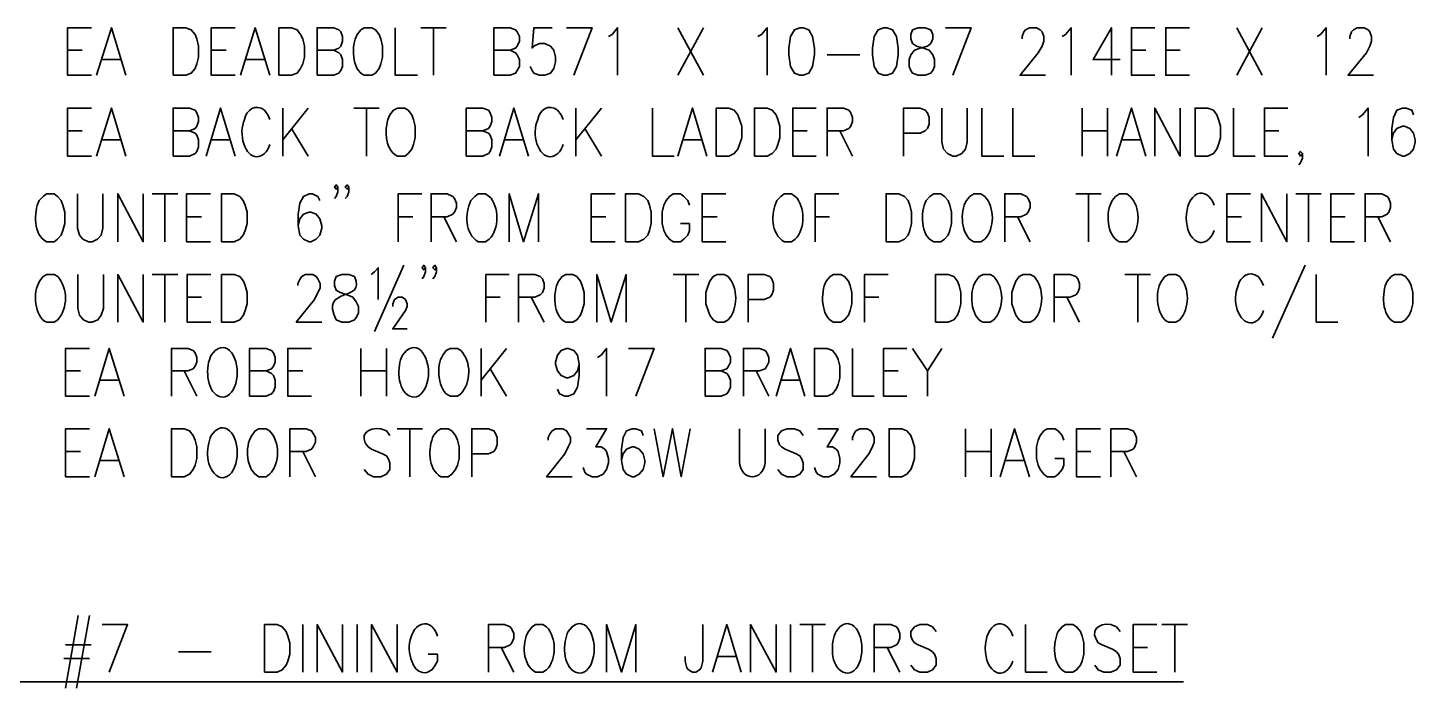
# Model space of a CAD drawing. Header units: inches. Extents: x 5 to 516, y -193 to 129.
# Drawn here: x 186.9 to 197.78, y -100.31 to -95.12 of the extents above; entities that cross this region are included whole.
import ezdxf

# ---------------------------------------------------------------- set-up
doc = ezdxf.new("R2010")
doc.units = ezdxf.units.IN
doc.header["$MEASUREMENT"] = 0
doc.layers.add('PDF3_Geometry', color=7, linetype='Continuous')

msp = doc.modelspace()

# ---------------------------------------------------------------- linework, layer by layer
at = {"layer": 'PDF3_Geometry', "lineweight": 35}
for points in [[(187.3966188, -95.496064), (187.2099641, -95.496064), (187.2099641, -95.1227546), (187.3966188, -95.1227546)], [(187.4366138, -95.496064), (187.553273, -95.1227546), (187.666599, -95.496064)], [(188.5232081, -95.496064), (188.3365534, -95.496064), (188.3365534, -95.1227546), (188.5232081, -95.1227546)], [(188.5665395, -95.496064), (188.6798655, -95.1227546), (188.7965247, -95.496064)], [(189.1665037, -95.496064), (189.1665037, -95.1227546), (189.2964954, -95.1227546), (189.3364928, -95.1394202), (189.3531584, -95.1560858), (189.3664909, -95.1927501), (189.3664909, -95.2294144), (189.3531584, -95.2660788), (189.3364928, -95.2827444), (189.2964954, -95.29941), (189.1665037, -95.29941)], [(189.5364751, -95.4960623), (189.5964712, -95.4960623), (189.6231362, -95.4793967), (189.6531343, -95.4427323), (189.6664668, -95.406068), (189.6797992, -95.3527381), (189.6797992, -95.266077), (189.6664668, -95.209414), (189.6531343, -95.1760828), (189.6231362, -95.1394185), (189.5964712, -95.1227529), (189.5364751, -95.1227529), (189.5098101, -95.1394185), (189.4798121, -95.1760828)], [(189.7797999, -95.1227529), (189.7797999, -95.4960623), (189.9531221, -95.4960623)], [(189.9797857, -95.1227529), (190.1797729, -95.1227529)], [(190.0797752, -95.1227529), (190.0797752, -95.4960623)], [(190.5530793, -95.496064), (190.5530793, -95.1227546), (190.6797378, -95.1227546), (190.7230684, -95.1394202), (190.7364009, -95.1560858), (190.7530665, -95.1927501), (190.7530665, -95.2294144), (190.7364009, -95.2660788), (190.7230684, -95.2827444), (190.6797378, -95.29941), (190.5530793, -95.29941)], [(191.0097151, -95.1227529), (190.8663909, -95.1227529), (190.8530584, -95.2827426), (190.8663909, -95.266077), (190.9097215, -95.2460783), (190.953052, -95.2460783), (190.9963826, -95.266077), (191.0230475, -95.2994082), (191.03638, -95.3527381), (191.03638, -95.3894024), (191.0230475, -95.4427323), (190.9963826, -95.4793967), (190.953052, -95.4960623), (190.9097215, -95.4960623), (190.8663909, -95.4793967), (190.8530584, -95.4593979), (190.8363928, -95.4260667)], [(191.1797074, -95.496064), (191.3230316, -95.1227546), (191.1230444, -95.1227546)], [(191.4530189, -95.1927489), (191.4796838, -95.1760833), (191.5230144, -95.1227534), (191.5230144, -95.4960628)], [(191.996319, -95.1227529), (192.1963062, -95.4960623)], [(192.1963116, -95.1227529), (191.9963244, -95.4960623)], [(192.6229471, -95.1927489), (192.6529452, -95.1760833), (192.6962758, -95.1227534), (192.6962758, -95.4960628)], [(194.1528512, -95.496064), (194.2961754, -95.1227546), (194.0961882, -95.1227546)], [(194.6961513, -95.2094138), (194.6961513, -95.1927482), (194.7094838, -95.1560839), (194.7228163, -95.1394183), (194.7528144, -95.1227527), (194.8094774, -95.1227527), (194.8361424, -95.1394183), (194.852808, -95.1560839), (194.8661404, -95.1927482), (194.8661404, -95.2294126), (194.852808, -95.2660769), (194.8228099, -95.3194068), (194.6794857, -95.4960621), (194.8794729, -95.4960621)], [(195.0094586, -95.1927489), (195.0361236, -95.1760833), (195.0794541, -95.1227534), (195.0794541, -95.4960628)], [(195.3961051, -95.4960623), (195.3961051, -95.1227529), (195.252781, -95.3727368), (195.4661006, -95.3727368)], [(195.7360803, -95.496064), (195.5527587, -95.496064), (195.5527587, -95.1227546), (195.7360803, -95.1227546)], [(196.0093953, -95.496064), (195.8227406, -95.496064), (195.8227406, -95.1227546), (196.0093953, -95.1227546)], [(196.5793585, -95.1227529), (196.3793713, -95.4960623)], [(196.3793727, -95.1227529), (196.5793599, -95.4960623)], [(197.0093304, -95.1927489), (197.0359954, -95.1760833), (197.0793259, -95.1227534), (197.0793259, -95.4960628)], [(197.2659803, -95.2094138), (197.2659803, -95.1927482), (197.2793128, -95.1560839), (197.2959784, -95.1394183), (197.3226434, -95.1227527), (197.3793064, -95.1227527), (197.4093045, -95.1394183), (197.422637, -95.1560839), (197.4359694, -95.1927482), (197.4359694, -95.2294126), (197.422637, -95.2660769), (197.395972, -95.3194068), (197.2526479, -95.4960621), (197.452635, -95.4960621)], [(187.2099641, -95.2994078), (187.3232902, -95.2994078)], [(188.3365534, -95.2994078), (188.4532126, -95.2994078)], [(189.2964935, -95.2994078), (189.3364909, -95.3194065), (189.3531565, -95.3360721), (189.366489, -95.3727364), (189.366489, -95.4260663), (189.3531565, -95.4593975), (189.3364909, -95.4793963), (189.2964935, -95.4960619), (189.1665018, -95.4960619)], [(190.6797395, -95.2994078), (190.72307, -95.3194065), (190.7364025, -95.3360721), (190.7530681, -95.3727364), (190.7530681, -95.4260663), (190.7364025, -95.4593975), (190.72307, -95.4793963), (190.6797395, -95.4960619), (190.5530809, -95.4960619)], [(195.5527587, -95.2994078), (195.6660848, -95.2994078)], [(195.8227406, -95.2994078), (195.9360667, -95.2994078)], [(187.479946, -95.3727368), (187.6232701, -95.3727368)], [(188.6098716, -95.3727368), (188.7531958, -95.3727368)], [(193.1662473, -95.336074), (193.4228975, -95.336074)], [(187.3966188, -96.1293547), (187.2099641, -96.1293547), (187.2099641, -95.7527122), (187.3966188, -95.7527122)], [(187.4366138, -96.1293547), (187.553273, -95.7527122), (187.666599, -96.1293547)], [(188.0365713, -96.1293547), (188.0365713, -95.7527122), (188.1665629, -95.7527122), (188.2098935, -95.7693778), (188.223226, -95.7893765), (188.2365584, -95.8260408), (188.2365584, -95.859372), (188.223226, -95.8960363), (188.2098935, -95.9127019), (188.1665629, -95.9327007), (188.0365713, -95.9327007)], [(188.2965576, -96.1293547), (188.4098836, -95.7527122), (188.5232097, -96.1293547)], [(189.0965076, -95.752714), (188.8965205, -96.0026979)], [(188.8965218, -95.752714), (188.8965218, -96.1293565)], [(189.4531471, -95.752714), (189.6531343, -95.752714)], [(189.5531434, -95.752714), (189.5531434, -96.1293565)], [(189.7964614, -96.1293565), (189.8531244, -96.1293565), (189.8797894, -96.1093578), (189.9097875, -96.0760266), (189.92312, -96.0393622), (189.9364524, -95.9860323), (189.9364524, -95.8960381), (189.92312, -95.8427082), (189.9097875, -95.8060439), (189.8797894, -95.7693796), (189.8531244, -95.752714), (189.7964614, -95.752714), (189.7664633, -95.7693796), (189.7364653, -95.8060439)], [(190.3364252, -96.1293547), (190.3364252, -95.7527122), (190.4664168, -95.7527122), (190.5097474, -95.7693778), (190.5230799, -95.7893765), (190.5364123, -95.8260408), (190.5364123, -95.859372), (190.5230799, -95.8960363), (190.5097474, -95.9127019), (190.4664168, -95.9327007), (190.3364252, -95.9327007)], [(190.5964115, -96.1293547), (190.7097375, -95.7527122), (190.8230636, -96.1293547)], [(191.3963615, -95.752714), (191.1963744, -96.0026979)], [(191.1963757, -95.752714), (191.1963757, -96.1293565)], [(191.7963332, -95.752714), (191.7963332, -96.1293565), (191.9663223, -96.1293565)], [(191.996319, -96.1293547), (192.1096451, -95.7527122), (192.2229711, -96.1293547)], [(193.079587, -96.1293547), (192.8962654, -96.1293547), (192.8962654, -95.7527122), (193.079587, -95.7527122)], [(193.1662473, -96.1293547), (193.1662473, -95.7527122), (193.2962389, -95.7527122), (193.3362364, -95.7693778), (193.352902, -95.7893765), (193.3662344, -95.8260408), (193.3662344, -95.859372), (193.352902, -95.8960363), (193.3362364, -95.9127019), (193.2962389, -95.9327007), (193.1662473, -95.9327007)], [(193.7662047, -96.1293547), (193.7662047, -95.7527122), (193.8961964, -95.7527122), (193.9361938, -95.7693778), (193.9528594, -95.7893765), (193.9661919, -95.8260408), (193.9661919, -95.8793707), (193.9528594, -95.9127019), (193.9361938, -95.9327007), (193.8961964, -95.9493663), (193.7662047, -95.9493663)], [(194.0661868, -95.752714), (194.0661868, -96.0193635), (194.0795193, -96.0760266), (194.1095174, -96.1093578), (194.152848, -96.1293565), (194.1795129, -96.1293565), (194.2228435, -96.1093578), (194.2528415, -96.0760266), (194.266174, -96.0193635), (194.266174, -95.752714)], [(194.3795009, -95.752714), (194.3795009, -96.1293565), (194.5528231, -96.1293565)], [(194.6228189, -95.752714), (194.6228189, -96.1293565), (194.7961411, -96.1293565)], [(195.166119, -95.752714), (195.166119, -96.1293565)], [(195.3661049, -95.752714), (195.3661049, -96.1293565)], [(195.4361009, -96.1293547), (195.5527601, -95.7527122), (195.6660862, -96.1293547)], [(195.736083, -96.1293547), (195.736083, -95.7527122), (195.9360702, -96.1293547), (195.9360702, -95.7527122)], [(196.3527088, -95.752714), (196.3527088, -96.1293565), (196.5226979, -96.1293565)], [(196.7793484, -96.1293547), (196.5960268, -96.1293547), (196.5960268, -95.7527122), (196.7793484, -95.7527122)], [(197.3359764, -95.8260396), (197.3659745, -95.8060409), (197.409305, -95.752711), (197.409305, -96.1293535)], [(197.7659483, -95.8060417), (197.7526158, -95.7693774), (197.7092853, -95.7527118), (197.6792872, -95.7527118), (197.6359566, -95.7693774), (197.6092917, -95.8260404), (197.5959592, -95.9127015), (197.5959592, -96.0026958), (197.6092917, -96.0760244), (197.6359566, -96.1093556), (197.6792872, -96.1293543), (197.6959528, -96.1293543), (197.7359502, -96.1093556), (197.7659483, -96.0760244), (197.7792808, -96.0193614), (197.7792808, -96.0026958), (197.7659483, -95.9493658), (197.7359502, -95.9127015), (197.6959528, -95.8960359), (197.6792872, -95.8960359), (197.6359566, -95.9127015), (197.6092917, -95.9493658), (197.5959592, -96.0026958)], [(188.7965255, -95.8427079), (188.7798599, -95.8060436), (188.753195, -95.7693793)], [(191.0963794, -95.8427079), (191.0797138, -95.8060436), (191.0530489, -95.7693793)], [(187.2099641, -95.9327019), (187.3232902, -95.9327019)], [(188.1665678, -95.9327019), (188.2098984, -95.9493675), (188.2232308, -95.9660331), (188.2365633, -96.0026974), (188.2365633, -96.0560273), (188.2232308, -96.0926916), (188.2098984, -96.1093572), (188.1665678, -96.1293559), (188.0365761, -96.1293559)], [(188.9665111, -95.912704), (189.0965028, -96.1293568)], [(190.4664149, -95.9327019), (190.5097455, -95.9493675), (190.523078, -95.9660331), (190.5364104, -96.0026974), (190.5364104, -96.0560273), (190.523078, -96.0926916), (190.5097455, -96.1093572), (190.4664149, -96.1293559), (190.3364233, -96.1293559)], [(191.266365, -95.912704), (191.3963567, -96.1293568)], [(192.8962654, -95.9327019), (193.0095914, -95.9327019)], [(193.2662368, -95.9327019), (193.3662304, -96.1293559)], [(195.166119, -95.9327019), (195.3661062, -95.9327019)], [(196.5960268, -95.9327019), (196.7093529, -95.9327019)], [(187.479946, -96.0026979), (187.6232701, -96.0026979)], [(188.3365534, -96.0026979), (188.4798775, -96.0026979)], [(190.6364073, -96.0026979), (190.7797314, -96.0026979)], [(192.0363148, -96.0026979), (192.179639, -96.0026979)], [(195.4794331, -96.0026979), (195.6227572, -96.0026979)], [(196.8960089, -96.1093568), (196.8793433, -96.1293555), (196.8660109, -96.1093568), (196.8793433, -96.0926912), (196.8960089, -96.1093568), (196.8960089, -96.1460211), (196.8793433, -96.1826854), (196.8660109, -96.199351)], [(189.3298233, -96.3726727), (189.3164908, -96.3893383), (189.3031583, -96.3726727), (189.3164908, -96.3560071), (189.3298233, -96.3726727), (189.3298233, -96.409337), (189.3164908, -96.4460014), (189.3031583, -96.462667)], [(189.4164877, -96.3726727), (189.4031552, -96.3893383), (189.3864896, -96.3726727), (189.4031552, -96.3560071), (189.4164877, -96.3726727), (189.4164877, -96.409337), (189.4031552, -96.4460014), (189.3864896, -96.462667)], [(187.0433081, -96.8026464), (187.1033043, -96.8026464), (187.1299692, -96.7826477), (187.1599673, -96.7493165), (187.1732998, -96.7126521), (187.1866323, -96.6593222), (187.1866323, -96.569328), (187.1732998, -96.5159981), (187.1599673, -96.4793338), (187.1299692, -96.4460026), (187.1033043, -96.4260039), (187.0433081, -96.4260039), (187.0166432, -96.4460026), (186.9866451, -96.4793338)], [(187.2866193, -96.4260039), (187.2866193, -96.6959865), (187.3032849, -96.7493165), (187.3299499, -96.7826477), (187.3732805, -96.8026464), (187.4032785, -96.8026464), (187.443276, -96.7826477), (187.473274, -96.7493165), (187.4866065, -96.6959865), (187.4866065, -96.4260039)], [(187.6032698, -96.8026446), (187.6032698, -96.4260021), (187.803257, -96.8026446), (187.803257, -96.4260021)], [(187.8732517, -96.4260039), (188.0732388, -96.4260039)], [(187.973248, -96.4260039), (187.973248, -96.8026464)], [(188.3298882, -96.8026446), (188.1432335, -96.8026446), (188.1432335, -96.4260021), (188.3298882, -96.4260021)], [(189.1865016, -96.4793316), (189.1731691, -96.4460004), (189.1298386, -96.4260017), (189.1031736, -96.4260017), (189.0598431, -96.4460004), (189.029845, -96.4993303), (189.0165125, -96.5859914), (189.0165125, -96.6759857), (189.029845, -96.7493143), (189.0598431, -96.7826455), (189.1031736, -96.8026442), (189.1165061, -96.8026442), (189.1598366, -96.7826455), (189.1865016, -96.7493143), (189.2031672, -96.6959844), (189.2031672, -96.6759857), (189.1865016, -96.6226557), (189.1598366, -96.5859914), (189.1165061, -96.5693258), (189.1031736, -96.5693258), (189.0598431, -96.5859914), (189.029845, -96.6226557), (189.0165125, -96.6759857)], [(189.8031274, -96.8026446), (189.8031274, -96.4260021), (189.986449, -96.4260021)], [(190.0597773, -96.8026446), (190.0597773, -96.4260021), (190.1864359, -96.4260021), (190.2297664, -96.4460008), (190.2430989, -96.4626664), (190.2597645, -96.4993307), (190.2597645, -96.5326619), (190.2430989, -96.5693262), (190.2297664, -96.5859918), (190.1864359, -96.6059906), (190.0597773, -96.6059906)], [(190.5164166, -96.4460026), (190.4864185, -96.4260039), (190.4297555, -96.4260039), (190.4030905, -96.4460026), (190.3730925, -96.4793338)], [(190.6730735, -96.8026446), (190.6730735, -96.4260021), (190.7863996, -96.8026446), (190.9030588, -96.4260021), (190.9030588, -96.8026446)], [(191.5030178, -96.8026446), (191.3163631, -96.8026446), (191.3163631, -96.4260021), (191.5030178, -96.4260021)], [(192.086313, -96.5159978), (192.0729805, -96.4793335), (192.0429824, -96.4460023), (192.0163175, -96.4260036), (191.9596544, -96.4260036), (191.9296563, -96.4460023), (191.9029914, -96.4793335), (191.8863258, -96.5159978), (191.8729933, -96.5693277), (191.8729933, -96.659322), (191.8863258, -96.7126519), (191.9029914, -96.7493162), (191.9296563, -96.7826474), (191.9596544, -96.8026461), (192.0163175, -96.8026461), (192.0429824, -96.7826474), (192.0729805, -96.7493162), (192.086313, -96.7126519), (192.086313, -96.659322), (192.0163175, -96.659322)], [(192.372964, -96.8026446), (192.1863093, -96.8026446), (192.1863093, -96.4260021), (192.372964, -96.4260021)], [(192.91626, -96.4460026), (192.886262, -96.4260039), (192.8295989, -96.4260039), (192.802934, -96.4460026), (192.7729359, -96.4793338)], [(193.0729169, -96.8026446), (193.0729169, -96.4260021), (193.2595716, -96.4260021)], [(194.0028568, -96.8026464), (194.0595198, -96.8026464), (194.0861848, -96.7826477), (194.1161828, -96.7493165), (194.1295153, -96.7126521), (194.1428478, -96.6593222), (194.1428478, -96.569328), (194.1295153, -96.5159981), (194.1161828, -96.4793338), (194.0861848, -96.4460026), (194.0595198, -96.4260039), (194.0028568, -96.4260039), (193.9728587, -96.4460026), (193.9428606, -96.4793338)], [(194.4028319, -96.4460026), (194.3728339, -96.4260039), (194.3161708, -96.4260039), (194.2861727, -96.4460026), (194.2595078, -96.4793338)], [(194.5594888, -96.8026446), (194.5594888, -96.4260021), (194.6861474, -96.4260021), (194.7294779, -96.4460008), (194.7428104, -96.4626664), (194.759476, -96.4993307), (194.759476, -96.5326619), (194.7428104, -96.5693262), (194.7294779, -96.5859918), (194.6861474, -96.6059906), (194.5594888, -96.6059906)], [(195.1161209, -96.4260039), (195.3161081, -96.4260039)], [(195.2161104, -96.4260039), (195.2161104, -96.8026464)], [(195.5427632, -96.4460026), (195.5160982, -96.4260039), (195.4594352, -96.4260039), (195.4294371, -96.4460026), (195.4027722, -96.4793338)], [(196.4860322, -96.8026446), (196.3027107, -96.8026446), (196.3027107, -96.4260021), (196.4860322, -96.4260021)], [(196.5726925, -96.8026446), (196.5726925, -96.4260021), (196.7726797, -96.8026446), (196.7726797, -96.4260021)], [(196.8426744, -96.4260039), (197.0426616, -96.4260039)], [(196.9426707, -96.4260039), (196.9426707, -96.8026464)], [(197.3026474, -96.8026446), (197.1159927, -96.8026446), (197.1159927, -96.4260021), (197.3026474, -96.4260021)], [(197.3859745, -96.8026446), (197.3859745, -96.4260021), (197.5159662, -96.4260021), (197.5592968, -96.4460008), (197.5726292, -96.4626664), (197.5859617, -96.4993307), (197.5859617, -96.5326619), (197.5726292, -96.5693262), (197.5592968, -96.5859918), (197.5159662, -96.6059906), (197.3859745, -96.6059906)], [(188.1432335, -96.6059918), (188.2598927, -96.6059918)], [(189.8031274, -96.6059918), (189.9164534, -96.6059918)], [(190.1597736, -96.6059918), (190.2597672, -96.8026458)], [(191.3163631, -96.6059918), (191.4296892, -96.6059918)], [(192.1863093, -96.6059918), (192.3029685, -96.6059918)], [(193.0729169, -96.6059918), (193.186243, -96.6059918)], [(194.6594851, -96.6059918), (194.7594787, -96.8026458)], [(196.3027107, -96.6059918), (196.4160367, -96.6059918)], [(197.1159927, -96.6059918), (197.2293187, -96.6059918)], [(197.4859708, -96.6059918), (197.5859644, -96.8026458)], [(190.4297555, -96.8026464), (190.4864185, -96.8026464), (190.5164166, -96.7826477)], [(192.8295989, -96.8026464), (192.886262, -96.8026464), (192.91626, -96.7826477)], [(194.3161708, -96.8026464), (194.3728339, -96.8026464), (194.4028319, -96.7826477)], [(195.4594352, -96.8026464), (195.5160982, -96.8026464), (195.5427632, -96.7826477)], [(187.1332988, -97.0759602), (187.1033007, -97.0592946), (187.0466377, -97.0592946), (187.0166396, -97.0759602), (186.9899747, -97.1126245)], [(187.2899557, -97.0592946), (187.2899557, -97.3259441), (187.3032882, -97.379274), (187.3332863, -97.4159384), (187.3732837, -97.432604), (187.4032818, -97.432604), (187.4466123, -97.4159384), (187.4732773, -97.379274), (187.4899429, -97.3259441), (187.4899429, -97.0592946)], [(187.6032698, -97.4326057), (187.6032698, -97.0592963), (187.803257, -97.4326057), (187.803257, -97.0592963)], [(187.8732517, -97.0592946), (188.0732388, -97.0592946)], [(187.973248, -97.0592946), (187.973248, -97.432604)], [(188.3332246, -97.4326057), (188.1465699, -97.4326057), (188.1465699, -97.0592963), (188.3332246, -97.0592963)], [(189.0165092, -97.1459555), (189.0165092, -97.1292899), (189.0331748, -97.0926256), (189.0465073, -97.07596), (189.0731723, -97.0592944), (189.1331684, -97.0592944), (189.1598334, -97.07596), (189.1731659, -97.0926256), (189.1898315, -97.1292899), (189.1898315, -97.1659542), (189.1731659, -97.1992854), (189.1465009, -97.2559485), (189.0031768, -97.4326038), (189.2031639, -97.4326038)], [(189.4598171, -97.0759602), (189.4164866, -97.0592946), (189.3598236, -97.0592946), (189.316493, -97.0759602), (189.3031605, -97.1126245), (189.3031605, -97.1459557), (189.316493, -97.18262), (189.3464911, -97.1992856), (189.4031541, -97.2192843), (189.4464847, -97.2359499), (189.4731496, -97.2726142), (189.4898152, -97.3092785), (189.4898152, -97.3626084), (189.4731496, -97.3959396), (189.4598171, -97.4159384), (189.4164866, -97.432604), (189.3598236, -97.432604), (189.316493, -97.4159384)], [(189.5898096, -97.0592946), (189.6164746, -97.0392958), (189.6464727, -97.0059646), (189.6464727, -97.2559486)], [(189.6164735, -97.5059314), (189.8464587, -96.9859647)], [(190.0164451, -97.0059634), (190.0031127, -97.022629), (189.9897802, -97.0059634), (190.0031127, -96.9859647), (190.0164451, -97.0059634), (190.0164451, -97.0392946), (190.0031127, -97.0759589), (189.9897802, -97.0926245)], [(190.1031095, -97.0059634), (190.089777, -97.022629), (190.0731114, -97.0059634), (190.089777, -96.9859647), (190.1031095, -97.0059634), (190.1031095, -97.0392946), (190.089777, -97.0759589), (190.0731114, -97.0926245)], [(190.4897492, -97.4326057), (190.4897492, -97.0592963), (190.6730708, -97.0592963)], [(190.7463991, -97.4326057), (190.7463991, -97.0592963), (190.8730577, -97.0592963), (190.9163882, -97.0759619), (190.9330538, -97.0926275), (190.9463863, -97.1292918), (190.9463863, -97.1659561), (190.9330538, -97.1992873), (190.9163882, -97.2192861), (190.8730577, -97.2359517), (190.7463991, -97.2359517)], [(191.1163773, -97.432604), (191.1730404, -97.432604), (191.2030384, -97.4159384), (191.2330365, -97.379274), (191.246369, -97.3426097), (191.2597015, -97.2892798), (191.2597015, -97.1992856), (191.246369, -97.1459557), (191.2330365, -97.1126245), (191.2030384, -97.0759602), (191.1730404, -97.0592946), (191.1163773, -97.0592946), (191.0897124, -97.0759602), (191.0597143, -97.1126245)], [(191.3596953, -97.4326057), (191.3596953, -97.0592963), (191.4730214, -97.4326057), (191.5896806, -97.0592963), (191.5896806, -97.4326057)], [(191.9596596, -97.0592946), (192.1596468, -97.0592946)], [(192.0596491, -97.0592946), (192.0596491, -97.432604)], [(192.3896282, -97.0759602), (192.3596301, -97.0592946), (192.3029671, -97.0592946), (192.272969, -97.0759602), (192.2463041, -97.1126245), (192.2329716, -97.1459557), (192.216306, -97.1992856), (192.216306, -97.2892798), (192.2329716, -97.3426097), (192.2463041, -97.379274), (192.272969, -97.4159384), (192.3029671, -97.432604), (192.3596301, -97.432604), (192.3896282, -97.4159384)], [(192.5462851, -97.4326057), (192.5462851, -97.0592963), (192.6729437, -97.0592963), (192.7162742, -97.0759619), (192.7329398, -97.0926275), (192.7462723, -97.1292918), (192.7462723, -97.1826217), (192.7329398, -97.2192861), (192.7162742, -97.2359517), (192.6729437, -97.2559504), (192.5462851, -97.2559504)], [(193.2162386, -97.432604), (193.2729017, -97.432604), (193.3028997, -97.4159384), (193.3328978, -97.379274), (193.3462303, -97.3426097), (193.3595628, -97.2892798), (193.3595628, -97.1992856), (193.3462303, -97.1459557), (193.3328978, -97.1126245), (193.3028997, -97.0759602), (193.2729017, -97.0592946), (193.2162386, -97.0592946), (193.1895737, -97.0759602), (193.1595756, -97.1126245)], [(193.4595634, -97.4326057), (193.4595634, -97.0592963), (193.6462181, -97.0592963)], [(194.4728312, -97.0759602), (194.4461663, -97.0592946), (194.3895032, -97.0592946), (194.3595052, -97.0759602), (194.3328402, -97.1126245)], [(194.7894716, -97.0759602), (194.7594736, -97.0592946), (194.7028105, -97.0592946), (194.6728125, -97.0759602), (194.6461475, -97.1126245), (194.632815, -97.1459557), (194.6161494, -97.1992856), (194.6161494, -97.2892798), (194.632815, -97.3426097), (194.6461475, -97.379274), (194.6728125, -97.4159384), (194.7028105, -97.432604), (194.7594736, -97.432604), (194.7894716, -97.4159384)], [(194.9461353, -97.4326057), (194.9461353, -97.0592963), (195.0727939, -97.0592963), (195.1161244, -97.0759619), (195.13279, -97.0926275), (195.1461225, -97.1292918), (195.1461225, -97.1659561), (195.13279, -97.1992873), (195.1161244, -97.2192861), (195.0727939, -97.2359517), (194.9461353, -97.2359517)], [(195.5027606, -97.0592946), (195.7027478, -97.0592946)], [(195.6027569, -97.0592946), (195.6027569, -97.432604)], [(195.932736, -97.0759602), (195.9027379, -97.0592946), (195.8460749, -97.0592946), (195.8160768, -97.0759602), (195.7894119, -97.1126245)], [(196.9160068, -96.9859655), (196.6593566, -97.5592621)], [(197.0026644, -97.0592946), (197.0026644, -97.432604), (197.1726535, -97.432604)], [(197.6159606, -97.432604), (197.6726236, -97.432604), (197.7026217, -97.4159384), (197.7326198, -97.379274), (197.7459523, -97.3426097), (197.7592848, -97.2892798), (197.7592848, -97.1992856), (197.7459523, -97.1459557), (197.7326198, -97.1126245), (197.7026217, -97.0759602), (197.6726236, -97.0592946), (197.6159606, -97.0592946), (197.5892957, -97.0759602), (197.5592976, -97.1126245)], [(196.5893609, -97.1459555), (196.5726953, -97.1126243), (196.5460303, -97.07596)], [(188.1465699, -97.2359495), (188.259896, -97.2359495)], [(189.7597952, -97.3092785), (189.7597952, -97.2892798), (189.7731277, -97.2559486), (189.8031257, -97.2359499), (189.8331238, -97.2359499), (189.8597888, -97.2559486), (189.8731213, -97.2892798), (189.8731213, -97.3092785), (189.8597888, -97.3426097), (189.7597952, -97.4859339), (189.8731213, -97.4859339)], [(190.4897492, -97.2359495), (190.6030753, -97.2359495)], [(190.8463955, -97.2359495), (190.946389, -97.4326035)], [(193.4595634, -97.2359495), (193.5728895, -97.2359495)], [(195.0461248, -97.2359495), (195.1461184, -97.4326035)], [(187.0466377, -97.432604), (187.1033007, -97.432604), (187.1332988, -97.4159384)], [(194.3895032, -97.432604), (194.4461663, -97.432604), (194.4728312, -97.4159384)], [(195.8460749, -97.432604), (195.9027379, -97.432604), (195.932736, -97.4159384)], [(187.3799505, -98.0125687), (187.1932958, -98.0125687), (187.1932958, -97.6392593), (187.3799505, -97.6392593)], [(187.4232819, -98.0125687), (187.5366079, -97.6392593), (187.6532671, -98.0125687)], [(188.0232393, -98.0125687), (188.0232393, -97.6392593), (188.153231, -97.6392593), (188.1932284, -97.6559249), (188.209894, -97.6725905), (188.2232265, -97.7092548), (188.2232265, -97.7459191), (188.209894, -97.7792503), (188.1932284, -97.799249), (188.153231, -97.8159146), (188.0232393, -97.8159146)], [(188.3932175, -97.6392575), (188.3665525, -97.6559231), (188.3365545, -97.6925874)], [(188.6365355, -98.0125687), (188.6365355, -97.6392593), (188.7665272, -97.6392593), (188.8098577, -97.6559249), (188.8231902, -97.6725905), (188.8365227, -97.7092548), (188.8365227, -97.7459191), (188.8231902, -97.7792503), (188.8098577, -97.799249), (188.7665272, -97.8159146), (188.6365355, -97.8159146)], [(189.1231723, -98.0125687), (188.9365176, -98.0125687), (188.9365176, -97.6392593), (189.1231723, -97.6392593)], [(189.5098112, -97.6392575), (189.5098112, -98.0125669)], [(189.7098038, -97.6392575), (189.7098038, -98.0125669)], [(189.8931213, -97.6392575), (189.8664564, -97.6559231), (189.8364583, -97.6925874)], [(190.2930998, -97.6559231), (190.2664348, -97.6392575), (190.2097718, -97.6392575), (190.1797737, -97.6559231), (190.1531087, -97.6925874)], [(190.453083, -97.6392575), (190.453083, -98.0125669)], [(190.6530756, -97.6392575), (190.4530884, -97.8892415)], [(191.2230396, -97.7625847), (191.2097071, -97.8159146), (191.179709, -97.8525789), (191.1363785, -97.8692445), (191.123046, -97.8692445), (191.0797155, -97.8525789), (191.0530505, -97.8159146), (191.0363849, -97.7625847), (191.0363849, -97.7459191), (191.0530505, -97.6925892), (191.0797155, -97.6559249), (191.123046, -97.6392593), (191.1363785, -97.6392593), (191.179709, -97.6559249), (191.2097071, -97.6925892), (191.2230396, -97.7625847), (191.2230396, -97.8525789), (191.2097071, -97.9425732), (191.179709, -97.9959031), (191.1363785, -98.0125687), (191.1097135, -98.0125687), (191.066383, -97.9959031), (191.0530505, -97.9592388)], [(191.3663613, -97.7092536), (191.3930263, -97.692588), (191.4363568, -97.639258), (191.4363568, -98.0125674)], [(191.6663434, -98.0125687), (191.8096676, -97.6392593), (191.6096804, -97.6392593)], [(192.2096436, -98.0125687), (192.2096436, -97.6392593), (192.3363021, -97.6392593), (192.3796327, -97.6559249), (192.3929651, -97.6725905), (192.4096307, -97.7092548), (192.4096307, -97.7459191), (192.3929651, -97.7792503), (192.3796327, -97.799249), (192.3363021, -97.8159146), (192.2096436, -97.8159146)], [(192.5096189, -98.0125687), (192.5096189, -97.6392593), (192.6362774, -97.6392593), (192.679608, -97.6559249), (192.6929405, -97.6725905), (192.7096061, -97.7092548), (192.7096061, -97.7459191), (192.6929405, -97.7792503), (192.679608, -97.799249), (192.6362774, -97.8159146), (192.5096189, -97.8159146)], [(192.7662688, -98.0125687), (192.8795949, -97.6392593), (192.992921, -98.0125687)], [(193.3662331, -97.6392575), (193.3662331, -98.0125669), (193.5362222, -98.0125669)], [(193.7928727, -98.0125687), (193.6095511, -98.0125687), (193.6095511, -97.6392593), (193.7928727, -97.6392593)], [(193.8362008, -97.6392575), (193.95286, -97.8159128), (193.95286, -98.0125669)], [(194.0661868, -97.6392575), (193.9528608, -97.8159128)], [(187.1932958, -97.8159124), (187.309955, -97.8159124)], [(188.1232356, -97.8159124), (188.2232292, -98.0125665)], [(188.7665253, -97.8159124), (188.8098558, -97.8359112), (188.8231883, -97.8525768), (188.8365208, -97.8892411), (188.8365208, -97.942571), (188.8231883, -97.9759022), (188.8098558, -97.9959009), (188.7665253, -98.0125665), (188.6365336, -98.0125665)], [(188.9365176, -97.8159124), (189.0531768, -97.8159124)], [(189.5098112, -97.8159124), (189.7097984, -97.8159124)], [(190.523079, -97.7992475), (190.6530707, -98.0125672)], [(192.3362969, -97.8159124), (192.3796275, -97.8359112), (192.39296, -97.8525768), (192.4096256, -97.8892411), (192.4096256, -97.942571), (192.39296, -97.9759022), (192.3796275, -97.9959009), (192.3362969, -98.0125665), (192.2096384, -98.0125665)], [(192.6096152, -97.8159124), (192.7096088, -98.0125665)], [(193.6095511, -97.8159124), (193.7228772, -97.8159124)], [(187.4666073, -97.8892415), (187.6099314, -97.8892415)], [(192.809601, -97.8892415), (192.9529252, -97.8892415)], [(190.2097718, -98.0125669), (190.2664348, -98.0125669), (190.2930998, -97.9959013)], [(187.3799505, -98.6458594), (187.1932958, -98.6458594), (187.1932958, -98.2692168), (187.3799505, -98.2692168)], [(187.4232819, -98.6458594), (187.5366079, -98.2692168), (187.6532671, -98.6458594)], [(188.3932175, -98.2692186), (188.3665525, -98.2858842), (188.3365545, -98.3225485)], [(188.7931959, -98.2858842), (188.766531, -98.2692186), (188.7098679, -98.2692186), (188.6798699, -98.2858842), (188.6532049, -98.3225485)], [(188.9531792, -98.6458594), (188.9531792, -98.2692168), (189.0798377, -98.2692168), (189.1231683, -98.2858824), (189.1365007, -98.3058812), (189.1531663, -98.3392124), (189.1531663, -98.3758767), (189.1365007, -98.412541), (189.1231683, -98.4292066), (189.0798377, -98.4492053), (188.9531792, -98.4492053)], [(189.7364677, -98.3225464), (189.7098027, -98.285882), (189.6664722, -98.2692164)], [(189.7931318, -98.2692186), (189.993119, -98.2692186)], [(189.8931213, -98.2692186), (189.8931213, -98.6458611)], [(190.1364393, -98.6458611), (190.1931024, -98.6458611), (190.2231005, -98.6258624), (190.2530985, -98.5891981), (190.266431, -98.5558669), (190.2797635, -98.502537), (190.2797635, -98.4125428), (190.266431, -98.3592128), (190.2530985, -98.3225485), (190.2231005, -98.2858842), (190.1931024, -98.2692186), (190.1364393, -98.2692186), (190.1097744, -98.2858842), (190.0797763, -98.3225485)], [(190.3797573, -98.6458594), (190.3797573, -98.2692168), (190.509749, -98.2692168), (190.5530796, -98.2858824), (190.566412, -98.3058812), (190.5797445, -98.3392124), (190.5797445, -98.3958754), (190.566412, -98.4292066), (190.5530796, -98.4492053), (190.509749, -98.4658709), (190.3797573, -98.4658709)], [(190.9797216, -98.3592126), (190.9797216, -98.3392138), (190.9930541, -98.3058827), (191.0097197, -98.2858839), (191.0363846, -98.2692183), (191.0930477, -98.2692183), (191.1230457, -98.2858839), (191.1363782, -98.3058827), (191.1530438, -98.3392138), (191.1530438, -98.3758782), (191.1363782, -98.4125425), (191.1097133, -98.4658724), (190.9663891, -98.6458609), (191.1663763, -98.6458609)], [(191.2797037, -98.2692186), (191.4363603, -98.2692186), (191.3530323, -98.4125428), (191.3930298, -98.4125428), (191.4230279, -98.4292083), (191.4363603, -98.4492071), (191.4530259, -98.502537), (191.4530259, -98.5358682), (191.4363603, -98.5891981), (191.4096954, -98.6258624), (191.3663648, -98.6458611), (191.3230343, -98.6458611), (191.2797037, -98.6258624), (191.2663712, -98.6091968), (191.2530388, -98.5725325)], [(191.7230075, -98.3225464), (191.7096751, -98.285882), (191.6663445, -98.2692164), (191.6363464, -98.2692164), (191.5930159, -98.285882), (191.5663509, -98.3392119), (191.5530184, -98.4292062), (191.5530184, -98.5192004), (191.5663509, -98.5891959), (191.5930159, -98.6258602), (191.6363464, -98.645859), (191.653012, -98.645859), (191.6930095, -98.6258602), (191.7230075, -98.5891959), (191.73634, -98.535866), (191.73634, -98.5192004), (191.7230075, -98.4658705), (191.6930095, -98.4292062), (191.653012, -98.4125406), (191.6363464, -98.4125406), (191.5930159, -98.4292062), (191.5663509, -98.4658705), (191.5530184, -98.5192004)], [(191.8096651, -98.2692186), (191.8796606, -98.6458611), (191.9529893, -98.2692186), (192.0229848, -98.6458611), (192.0929803, -98.2692186)], [(192.4796254, -98.2692186), (192.4796254, -98.5358682)], [(192.6796126, -98.5358682), (192.6796126, -98.2692186)], [(192.9795934, -98.3225464), (192.9529284, -98.285882), (192.9095979, -98.2692164), (192.8529348, -98.2692164), (192.8096043, -98.285882), (192.7796062, -98.3225464), (192.7796062, -98.3592107), (192.7929387, -98.395875), (192.8096043, -98.4125406), (192.8362692, -98.4292062), (192.9229303, -98.4658705), (192.9529284, -98.4825361), (192.9662609, -98.5025348), (192.9795934, -98.535866), (192.9795934, -98.5891959), (192.9529284, -98.6258602), (192.9095979, -98.645859), (192.8529348, -98.645859), (192.8096043, -98.6258602), (192.7796062, -98.5891959)], [(193.0929148, -98.2692186), (193.2529046, -98.2692186), (193.1662435, -98.4125428), (193.209574, -98.4125428), (193.236239, -98.4292083), (193.2529046, -98.4492071), (193.266237, -98.502537), (193.266237, -98.5358682), (193.2529046, -98.5891981), (193.2229065, -98.6258624), (193.1795759, -98.6458611), (193.1362454, -98.6458611), (193.0929148, -98.6258624), (193.0795824, -98.6091968), (193.0662499, -98.5725325)], [(193.3662331, -98.3592126), (193.3662331, -98.3392138), (193.3795656, -98.3058827), (193.392898, -98.2858839), (193.4228961, -98.2692183), (193.4795591, -98.2692183), (193.5095572, -98.2858839), (193.5228897, -98.3058827), (193.5362222, -98.3392138), (193.5362222, -98.3758782), (193.5228897, -98.4125425), (193.4928916, -98.4658724), (193.3529006, -98.6458609), (193.5528878, -98.6458609)], [(194.2528407, -98.2692186), (194.2528407, -98.6458611)], [(194.4528266, -98.2692186), (194.4528266, -98.6458611)], [(194.5228226, -98.6458594), (194.6361487, -98.2692168), (194.7528079, -98.6458594)], [(195.0227906, -98.3592126), (195.0094581, -98.3225482), (194.97946, -98.2858839), (194.952795, -98.2692183), (194.8927989, -98.2692183), (194.8661339, -98.2858839), (194.8361359, -98.3225482), (194.8228034, -98.3592126), (194.8094709, -98.4125425), (194.8094709, -98.5025367), (194.8228034, -98.5558666), (194.8361359, -98.5891978), (194.8661339, -98.6258621), (194.8927989, -98.6458609), (194.952795, -98.6458609), (194.97946, -98.6258621), (195.0094581, -98.5891978), (195.0227906, -98.5558666), (195.0227906, -98.5025367), (194.952795, -98.5025367)], [(195.3094416, -98.6458594), (195.1227869, -98.6458594), (195.1227869, -98.2692168), (195.3094416, -98.2692168)], [(195.3927687, -98.6458594), (195.3927687, -98.2692168), (195.5227604, -98.2692168), (195.566091, -98.2858824), (195.5794234, -98.3058812), (195.5927559, -98.3392124), (195.5927559, -98.3758767), (195.5794234, -98.412541), (195.566091, -98.4292066), (195.5227604, -98.4492053), (195.3927687, -98.4492053)], [(187.1932958, -98.4492065), (187.309955, -98.4492065)], [(189.0531755, -98.4492065), (189.153169, -98.6458606)], [(189.5664786, -98.4125406), (189.5931436, -98.4292062), (189.6798047, -98.4658705), (189.7098027, -98.4825361), (189.7231352, -98.5025348), (189.7364677, -98.535866), (189.7364677, -98.5891959), (189.7098027, -98.6258602), (189.6664722, -98.645859), (189.6098092, -98.645859), (189.5664786, -98.6258602), (189.5364805, -98.5891959)], [(194.2528407, -98.4492065), (194.4528279, -98.4492065)], [(195.1227869, -98.4492065), (195.2361129, -98.4492065)], [(195.492765, -98.4492065), (195.5927586, -98.6458606)], [(187.4666073, -98.5192026), (187.6099314, -98.5192026)], [(194.5661548, -98.5192026), (194.7094789, -98.5192026)], [(188.7098679, -98.6458611), (188.766531, -98.6458611), (188.7931959, -98.6258624)], [(187.2932921, -99.7357892), (187.1932985, -100.3057527)], [(187.3799497, -99.7357892), (187.2799561, -100.3057527)], [(187.5366033, -100.1790964), (187.6799275, -99.805787), (187.4799403, -99.805787)], [(189.0531755, -99.8057853), (189.0531755, -100.1790947)], [(189.1665037, -100.1790964), (189.1665037, -99.805787), (189.3664909, -100.1790964), (189.3664909, -99.805787)], [(189.4798178, -99.8057853), (189.4798178, -100.1790947)], [(189.5931392, -100.1790964), (189.5931392, -99.805787), (189.7931264, -100.1790964), (189.7931264, -99.805787)], [(190.5097471, -100.1790964), (190.5097471, -99.805787), (190.6364057, -99.805787), (190.6797362, -99.8224526), (190.6930687, -99.8424513), (190.7097343, -99.8757825), (190.7097343, -99.9124469), (190.6930687, -99.9491112), (190.6797362, -99.9657768), (190.6364057, -99.9857755), (190.5097471, -99.9857755)], [(190.9663864, -99.8224509), (190.9363883, -99.8057853), (190.8797253, -99.8057853), (190.8530603, -99.8224509), (190.8230623, -99.8591152)], [(191.1930393, -99.8057853), (191.1663744, -99.8224509), (191.1363763, -99.8591152)], [(191.4363574, -100.1790964), (191.4363574, -99.805787), (191.5530165, -100.1790964), (191.6663426, -99.805787), (191.6663426, -100.1790964)], [(192.1929752, -99.8057853), (192.1929752, -100.0924336), (192.1796428, -100.1457635), (192.1663103, -100.1624291), (192.1363122, -100.1790947), (192.1096472, -100.1790947), (192.0796492, -100.1624291), (192.0663167, -100.1457635), (192.0529842, -100.0924336), (192.0529842, -100.0557692)], [(192.2663009, -100.1790964), (192.379627, -99.805787), (192.492953, -100.1790964)], [(192.566283, -100.1790964), (192.566283, -99.805787), (192.7662702, -100.1790964), (192.7662702, -99.805787)], [(192.8795971, -99.8057853), (192.8795971, -100.1790947)], [(192.9529227, -99.8057853), (193.1529099, -99.8057853)], [(193.052919, -99.8057853), (193.052919, -100.1790947)], [(193.2929074, -99.8057853), (193.2662425, -99.8224509), (193.2362444, -99.8591152)], [(193.5362187, -100.1790964), (193.5362187, -99.805787), (193.6662103, -99.805787), (193.7095409, -99.8224526), (193.7228734, -99.8424513), (193.7362058, -99.8757825), (193.7362058, -99.9124469), (193.7228734, -99.9491112), (193.7095409, -99.9657768), (193.6662103, -99.9857755), (193.5362187, -99.9857755)], [(194.0228547, -99.8591164), (193.9928566, -99.8224521), (193.9528592, -99.8057865), (193.892863, -99.8057865), (193.8528656, -99.8224521), (193.8228675, -99.8591164), (193.8228675, -99.8957807), (193.8362, -99.9291119), (193.8528656, -99.9491106), (193.8795305, -99.9657762), (193.9661916, -100.0024405), (193.9928566, -100.0191061), (194.0095222, -100.0391049), (194.0228547, -100.0724361), (194.0228547, -100.125766), (193.9928566, -100.1624303), (193.9528592, -100.1790959), (193.892863, -100.1790959), (193.8528656, -100.1624303), (193.8228675, -100.125766)], [(194.7228152, -99.8057853), (194.7228152, -100.1790947), (194.8928043, -100.1790947)], [(195.0361225, -100.1790947), (195.0927855, -100.1790947), (195.1227836, -100.1624291), (195.1527817, -100.1257648), (195.1661142, -100.0924336), (195.1794466, -100.0391036), (195.1794466, -99.9491094), (195.1661142, -99.8957795), (195.1527817, -99.8591152), (195.1227836, -99.8224509), (195.0927855, -99.8057853), (195.0361225, -99.8057853), (195.0094575, -99.8224509), (194.9794595, -99.8591152)], [(195.4660944, -99.8591164), (195.4360963, -99.8224521), (195.3927657, -99.8057865)], [(195.7527454, -100.1790964), (195.5660907, -100.1790964), (195.5660907, -99.805787), (195.7527454, -99.805787)], [(195.7927472, -99.8057853), (195.9927343, -99.8057853)], [(195.8927367, -99.8057853), (195.8927367, -100.1790947)], [(187.1932958, -99.9657753), (187.393283, -99.9657753)], [(190.6097434, -99.9857732), (190.709737, -100.1790941)], [(193.636215, -99.9857732), (193.7362085, -100.1790941)], [(195.2927722, -99.9491106), (195.3227702, -99.9657762), (195.4094313, -100.0024405), (195.4360963, -100.0191061), (195.4527619, -100.0391049), (195.4660944, -100.0724361), (195.4660944, -100.125766), (195.4360963, -100.1624303), (195.3927657, -100.1790959), (195.3361027, -100.1790959), (195.2927722, -100.1624303), (195.2661072, -100.125766)], [(195.5660907, -99.9857732), (195.6794167, -99.9857732)], [(187.1799639, -100.0724342), (187.379951, -100.0724342)], [(188.0799034, -100.0191064), (188.3365537, -100.0191064)], [(190.0931099, -100.1257645), (190.1097755, -100.0924333), (190.1097755, -100.0391034), (190.0364468, -100.0391034)], [(192.3096331, -100.0557692), (192.4529572, -100.0557692)], [(190.8797253, -100.1790947), (190.9363883, -100.1790947), (190.9663864, -100.1624291)], [(185.5634022, -100.2557568), (195.9627353, -100.2557568)]]:
    msp.add_lwpolyline(points, dxfattribs=at)
for points in [[(188.0365713, -95.496064), (188.0365713, -95.1227546), (188.1365648, -95.1227546), (188.1798954, -95.1394202), (188.2098935, -95.1760845), (188.223226, -95.2094157), (188.2365584, -95.2660788), (188.2365584, -95.3527399), (188.223226, -95.4060698), (188.2098935, -95.4427341), (188.1798954, -95.4793984), (188.1365648, -95.496064)], [(188.8665216, -95.496064), (188.8665216, -95.1227546), (188.9665152, -95.1227546), (189.0098457, -95.1394202), (189.0365107, -95.1760845), (189.0531763, -95.2094157), (189.0665088, -95.2660788), (189.0665088, -95.3527399), (189.0531763, -95.4060698), (189.0365107, -95.4427341), (189.0098457, -95.4793984), (188.9665152, -95.496064)], [(192.9529227, -95.1227529), (192.9095922, -95.1394185), (192.8795941, -95.1927484), (192.8662616, -95.2827426), (192.8662616, -95.3360725), (192.8795941, -95.4260667), (192.9095922, -95.4793967), (192.9529227, -95.4960623), (192.9795877, -95.4960623), (193.0229182, -95.4793967), (193.0529163, -95.4260667), (193.0662488, -95.3360725), (193.0662488, -95.2827426), (193.0529163, -95.1927484), (193.0229182, -95.1394185), (192.9795877, -95.1227529)], [(193.6095511, -95.1227529), (193.5662205, -95.1394185), (193.5362225, -95.1927484), (193.52289, -95.2827426), (193.52289, -95.3360725), (193.5362225, -95.4260667), (193.5662205, -95.4793967), (193.6095511, -95.4960623), (193.636216, -95.4960623), (193.6795466, -95.4793967), (193.7095447, -95.4260667), (193.7228772, -95.3360725), (193.7228772, -95.2827426), (193.7095447, -95.1927484), (193.6795466, -95.1394185), (193.636216, -95.1227529)], [(193.879533, -95.1227529), (193.8362024, -95.1394185), (193.8228699, -95.1760828), (193.8228699, -95.209414), (193.8362024, -95.2460783), (193.8662005, -95.266077), (193.9228635, -95.2827426), (193.9661941, -95.2994082), (193.9961921, -95.3360725), (194.0095246, -95.3727368), (194.0095246, -95.4260667), (193.9961921, -95.4593979), (193.9795266, -95.4793967), (193.936196, -95.4960623), (193.879533, -95.4960623), (193.8362024, -95.4793967), (193.8228699, -95.4593979), (193.8095374, -95.4260667), (193.8095374, -95.3727368), (193.8228699, -95.3360725), (193.852868, -95.2994082), (193.8961986, -95.2827426), (193.9528616, -95.266077), (193.9795266, -95.2460783), (193.9961921, -95.209414), (193.9961921, -95.1760828), (193.9795266, -95.1394185), (193.936196, -95.1227529)], [(192.2963011, -96.1293547), (192.2963011, -95.7527122), (192.3962947, -95.7527122), (192.4362922, -95.7693778), (192.4662902, -95.8060421), (192.4796227, -95.8427064), (192.4962883, -95.8960363), (192.4962883, -95.9860306), (192.4796227, -96.0393605), (192.4662902, -96.0760248), (192.4362922, -96.109356), (192.3962947, -96.1293547)], [(192.5962833, -96.1293547), (192.5962833, -95.7527122), (192.6962768, -95.7527122), (192.7362743, -95.7693778), (192.7662724, -95.8060421), (192.7796048, -95.8427064), (192.7962704, -95.8960363), (192.7962704, -95.9860306), (192.7796048, -96.0393605), (192.7662724, -96.0760248), (192.7362743, -96.109356), (192.6962768, -96.1293547)], [(196.0527267, -96.1293547), (196.0527267, -95.7527122), (196.1527203, -95.7527122), (196.1960508, -95.7693778), (196.2227158, -95.8060421), (196.2360483, -95.8427064), (196.2527139, -95.8960363), (196.2527139, -95.9860306), (196.2360483, -96.0393605), (196.2227158, -96.0760248), (196.1960508, -96.109356), (196.1527203, -96.1293547)], [(188.4165518, -96.8026446), (188.4165518, -96.4260021), (188.5165454, -96.4260021), (188.5598759, -96.4460008), (188.5865409, -96.479332), (188.6032065, -96.5159963), (188.616539, -96.5693262), (188.616539, -96.6593205), (188.6032065, -96.7126504), (188.5865409, -96.7493147), (188.5598759, -96.7826459), (188.5165454, -96.8026446)], [(191.586345, -96.8026446), (191.586345, -96.4260021), (191.6863386, -96.4260021), (191.7296692, -96.4460008), (191.7596672, -96.479332), (191.7729997, -96.5159963), (191.7863322, -96.5693262), (191.7863322, -96.6593205), (191.7729997, -96.7126504), (191.7596672, -96.7493147), (191.7296692, -96.7826459), (191.6863386, -96.8026446)], [(193.629549, -96.8026446), (193.629549, -96.4260021), (193.7295426, -96.4260021), (193.7728731, -96.4460008), (193.8028712, -96.479332), (193.8162037, -96.5159963), (193.8295362, -96.5693262), (193.8295362, -96.6593205), (193.8162037, -96.7126504), (193.8028712, -96.7493147), (193.7728731, -96.7826459), (193.7295426, -96.8026446)], [(188.4165518, -97.4326057), (188.4165518, -97.0592963), (188.5165454, -97.0592963), (188.5598759, -97.0759619), (188.589874, -97.1126262), (188.6032065, -97.1459574), (188.616539, -97.1992873), (188.616539, -97.2892816), (188.6032065, -97.3426115), (188.589874, -97.3792758), (188.5598759, -97.4159401), (188.5165454, -97.4326057)], [(194.0161887, -97.4326057), (194.0161887, -97.0592963), (194.1161823, -97.0592963), (194.1595128, -97.0759619), (194.1895109, -97.1126262), (194.2028434, -97.1459574), (194.2161759, -97.1992873), (194.2161759, -97.2892816), (194.2028434, -97.3426115), (194.1895109, -97.3792758), (194.1595128, -97.4159401), (194.1161823, -97.4326057)], [(193.066251, -98.0125687), (193.066251, -97.6392593), (193.1662445, -97.6392593), (193.2095751, -97.6559249), (193.2362401, -97.6925892), (193.2529057, -97.7259204), (193.2662381, -97.7792503), (193.2662381, -97.8692445), (193.2529057, -97.9225744), (193.2362401, -97.9592388), (193.2095751, -97.9959031), (193.1662445, -98.0125687)], [(188.0232393, -98.6458594), (188.0232393, -98.2692168), (188.1232329, -98.2692168), (188.1665635, -98.2858824), (188.1932284, -98.3225468), (188.209894, -98.3592111), (188.2232265, -98.412541), (188.2232265, -98.5025352), (188.209894, -98.5558651), (188.1932284, -98.5891963), (188.1665635, -98.6258606), (188.1232329, -98.6458594)], [(193.6528833, -98.6458594), (193.6528833, -98.2692168), (193.7528769, -98.2692168), (193.7928743, -98.2858824), (193.8228724, -98.3225468), (193.8362048, -98.3592111), (193.8528704, -98.412541), (193.8528704, -98.5025352), (193.8362048, -98.5558651), (193.8228724, -98.5891963), (193.7928743, -98.6258606), (193.7528769, -98.6458594)], [(188.7531933, -100.1790964), (188.7531933, -99.805787), (188.8531869, -99.805787), (188.8931844, -99.8224526), (188.9231824, -99.8591169), (188.9365149, -99.8957813), (188.9531805, -99.9491112), (188.9531805, -100.0391054), (188.9365149, -100.0924353), (188.9231824, -100.1257665), (188.8931844, -100.1624308), (188.8531869, -100.1790964)]]:
    msp.add_lwpolyline(points, close=True, dxfattribs=at)
for centre, major_axis, ratio, start_param, end_param in [((188.6936651, -95.9486427), (-0.0033511, 0.1866092), 0.6244657892, 0.9559607991, 4.1935548984), ((190.993519, -95.9486427), (-0.0033511, 0.1866069), 0.6244657892, 0.9559607216, 4.1935549777), ((196.100964, -96.6141783), (-0.0001648, 0.1937727), 0.6094517971, 5.243246639, 10.4619254399), ((196.4865004, -97.2518903), (-0.0033511, 0.1866068), 0.6244657892, 0.955960714, 4.1935549872), ((188.4254375, -97.8263621), (-0.0014506, 0.1944947), 0.5900066581, 2.8443536183, 6.5551433133), ((189.9253414, -97.8263621), (-0.0014506, 0.1944951), 0.5900066581, 2.8443536236, 6.5551433149), ((188.4247073, -98.4575852), (-0.0001481, 0.1958132), 0.5869808925, 2.8627851729, 6.5594153263), ((191.2255911, -99.9929742), (-0.0016636, 0.1947877), 0.5849706622, 2.8372952196, 6.5582854741), ((193.3254591, -99.9929742), (-0.0016636, 0.1947881), 0.5849706622, 2.8372952257, 6.558285478), ((194.522697, -99.9934075), (-0.0007572, 0.1939308), 0.5989384197, 5.2375813013, 10.4573451569), ((190.0050395, -99.9815423), (0.0094376, 0.1821913), 0.6335734615, 5.2350162977, 8.5407190114)]:
    msp.add_ellipse(centre, major_axis=major_axis, ratio=ratio, start_param=start_param, end_param=end_param, dxfattribs=at)
for points in [[(189.4798121, -95.1760828), (189.4335928, -95.2588552), (189.4369259, -95.4534539), (189.5364751, -95.4960623)], [(188.753195, -95.7693793), (188.682755, -95.7173271), (188.613315, -95.7651018), (188.5965383, -95.8427079)], [(191.0530489, -95.7693793), (190.9825534, -95.7173271), (190.9131689, -95.7651018), (190.8963922, -95.8427079)], [(189.7364653, -95.8060439), (189.691857, -95.8958159), (189.6892461, -96.0814151), (189.7964614, -96.1293565)], [(186.9866451, -96.4793338), (186.9419257, -96.5718834), (186.9397592, -96.7473721), (187.0433081, -96.8026464)], [(190.3730925, -96.4793338), (190.3222624, -96.5814939), (190.3239289, -96.7364839), (190.4297555, -96.8026464)], [(190.5164166, -96.7826477), (190.5961337, -96.7077636), (190.5961337, -96.5208867), (190.5164166, -96.4460026)], [(192.7729359, -96.4793338), (192.7221614, -96.5814939), (192.7237724, -96.7364839), (192.8295989, -96.8026464)], [(192.91626, -96.7826477), (192.9959771, -96.7077636), (192.9959771, -96.5208867), (192.91626, -96.4460026)], [(193.9428606, -96.4793338), (193.8982524, -96.5691058), (193.8956414, -96.754705), (194.0028568, -96.8026464)], [(194.2595078, -96.4793338), (194.2064001, -96.5655505), (194.2125664, -96.7531495), (194.3161708, -96.8026464)], [(194.4028319, -96.7826477), (194.4822713, -96.6949311), (194.4822713, -96.5337192), (194.4028319, -96.4460026)], [(195.4027722, -96.4793338), (195.3496089, -96.5655505), (195.3558307, -96.7531495), (195.4594352, -96.8026464)], [(195.5427632, -96.7826477), (195.6263689, -96.7068747), (195.6263689, -96.5217755), (195.5427632, -96.4460026)], [(196.5460303, -97.07596), (196.4764792, -97.022519), (196.408928, -97.0752934), (196.3893737, -97.1459555)], [(186.9899747, -97.1126245), (186.9338116, -97.1898973), (186.9488106, -97.397384), (187.0466377, -97.432604)], [(187.1332988, -97.4159384), (187.2112938, -97.3203334), (187.2144047, -97.1718984), (187.1332988, -97.0759602)], [(189.316493, -97.4159384), (189.1814461, -97.1442336), (189.5560887, -97.2845579), (189.4598171, -97.0759602)], [(191.0597143, -97.1126245), (191.0127173, -97.1953969), (191.0173837, -97.3903844), (191.1163773, -97.432604)], [(192.3896282, -97.4159384), (192.468512, -97.3298883), (192.471123, -97.1618991), (192.3896282, -97.0759602)], [(193.1595756, -97.1126245), (193.1125786, -97.1953969), (193.117245, -97.39044), (193.2162386, -97.432604)], [(194.3328402, -97.1126245), (194.2766771, -97.1898973), (194.2916762, -97.397384), (194.3895032, -97.432604)], [(194.4728312, -97.4159384), (194.5556037, -97.3297772), (194.5581591, -97.1617324), (194.4728312, -97.0759602)], [(194.7894716, -97.4159384), (194.8683555, -97.3298883), (194.8709664, -97.1618991), (194.7894716, -97.0759602)], [(195.7894119, -97.1126245), (195.7332488, -97.1898973), (195.7482478, -97.397384), (195.8460749, -97.432604)], [(195.932736, -97.4159384), (196.010731, -97.3202778), (196.0138419, -97.1718984), (195.932736, -97.0759602)], [(197.5592976, -97.1126245), (197.5123006, -97.1953969), (197.516967, -97.3903844), (197.6159606, -97.432604)], [(188.3365545, -97.6925874), (188.2895575, -97.7753599), (188.2942238, -97.9703474), (188.3932175, -98.0125669)], [(189.8364583, -97.6925874), (189.7894613, -97.7754154), (189.7941277, -97.9703474), (189.8931213, -98.0125669)], [(190.1531087, -97.6925874), (190.0969457, -97.7698602), (190.1120003, -97.9774025), (190.2097718, -98.0125669)], [(190.2930998, -97.9959013), (190.3758722, -97.9097402), (190.3784276, -97.7416954), (190.2930998, -97.6559231)], [(189.6664722, -98.2692164), (189.5667008, -98.2535508), (189.4865393, -98.3209353), (189.5664786, -98.4125406)], [(188.3365545, -98.3225485), (188.2910574, -98.4178202), (188.2904463, -98.586976), (188.3932175, -98.6458611)], [(188.6532049, -98.3225485), (188.5987084, -98.4120983), (188.6079856, -98.5940867), (188.7098679, -98.6458611)], [(188.7931959, -98.6258624), (188.8785238, -98.5400901), (188.8759684, -98.3720453), (188.7931959, -98.2858842)], [(190.0797763, -98.3225485), (190.0342792, -98.4178202), (190.0336682, -98.586976), (190.1364393, -98.6458611)], [(192.4796254, -98.5358682), (192.4916247, -98.6834698), (192.6676134, -98.6834143), (192.6796126, -98.5358682)], [(195.3927657, -99.8057865), (195.2877169, -99.7902875), (195.2232211, -99.8567277), (195.2927722, -99.9491106)], [(190.8230623, -99.8591152), (190.7723988, -99.9544424), (190.7751209, -100.1227094), (190.8797253, -100.1790947)], [(190.9663864, -100.1624291), (191.0478812, -100.0765457), (191.0452702, -99.9084454), (190.9663864, -99.8224509)], [(191.1363763, -99.8591152), (191.0922125, -99.9464985), (191.0893793, -100.1305422), (191.1930393, -100.1790947)], [(193.2362444, -99.8591152), (193.1920806, -99.9464985), (193.1892474, -100.1305422), (193.2929074, -100.1790947)], [(194.9794595, -99.8591152), (194.9352956, -99.9464985), (194.9324625, -100.1305422), (195.0361225, -100.1790947)], [(189.9097883, -100.0924333), (189.9346756, -100.1891493), (190.0423909, -100.2237582), (190.0931099, -100.1257645)]]:
    msp.add_open_spline(points, degree=3, dxfattribs=at)

doc.saveas('drawing.dxf')
